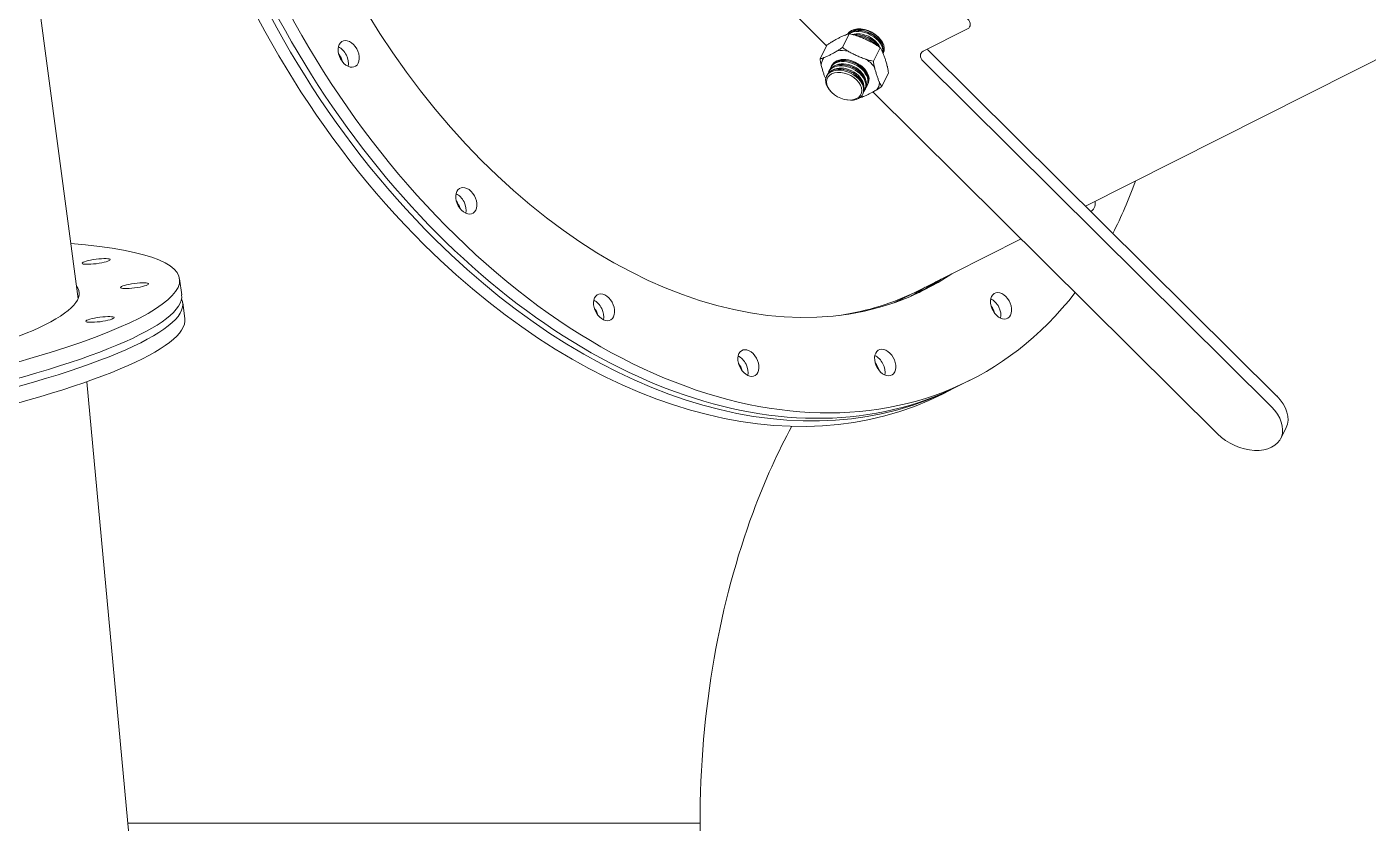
# Model space of a CAD drawing. Header units: inches. Extents: x -350577 to -266477, y -437959 to -377535.
# Drawn here: x -309716 to -309053, y -394592 to -394198 of the extents above; entities that cross this region are included whole.
import ezdxf

# ---------------------------------------------------------------- set-up
doc = ezdxf.new("R2010")
doc.units = ezdxf.units.IN
doc.header["$MEASUREMENT"] = 0
doc.layers.add('ORGINAL (itatec)', color=3, linetype='Continuous', lineweight=9)

msp = doc.modelspace()

# ---------------------------------------------------------------- linework, layer by layer
at = {"layer": 'ORGINAL (itatec)', "extrusion": (0, 1, 0)}
for p, q in [((-309690.29, -394332.74), (-309745.49, -393916.5)), ((-309192.46, -394286.96), (-308954.06, -394166.74)), ((-309320.51, -394207.64), (-309339.01, -394189.27)), ((-309309.25, -394201.77), (-309312.57, -394208.43)), ((-309309.25, -394201.77), (-309309.25, -394201.77)), ((-309309.25, -394201.77), (-309309.25, -394201.77)), ((-309303.85, -394202.33), (-309304.22, -394202.28)), ((-309302.8, -394200.21), (-309303.17, -394200.16)), ((-309295.34, -394203.92), (-309295.07, -394204.19)), ((-309272.73, -394210.31), (-309250.8, -394199.25)), ((-309320.38, -394207.38), (-309323.69, -394214.04)), ((-309320.38, -394207.38), (-309320.38, -394207.38)), ((-309315.05, -394210.1), (-309315.05, -394210.1)), ((-309312.57, -394208.43), (-309312.57, -394208.43)), ((-309312.57, -394208.43), (-309312.57, -394208.43)), ((-309309.82, -394210.35), (-309309.82, -394210.35)), ((-309293.98, -394208.6), (-309297.3, -394215.26)), ((-309296.4, -394206.04), (-309296.13, -394206.31)), ((-309293.98, -394208.6), (-309293.98, -394208.59)), ((-309293.98, -394208.6), (-309293.98, -394208.6)), ((-309270.04, -394209.96), (-309098.01, -394380.7)), ((-309323.69, -394214.04), (-309323.69, -394214.04)), ((-309323.69, -394214.04), (-309323.69, -394214.04)), ((-309322.45, -394214.59), (-309322.45, -394214.59)), ((-309321.77, -394213.49), (-309321.77, -394213.49)), ((-309311.23, -394217.16), (-309311.6, -394217.11)), ((-309310.17, -394215.04), (-309310.55, -394214.99)), ((-309300.61, -394214.47), (-309300.61, -394214.47)), ((-309297.3, -394215.26), (-309297.3, -394215.26)), ((-309297.3, -394215.26), (-309297.3, -394215.26)), ((-309100.67, -394386.04), (-309272.7, -394215.31)), ((-309320.21, -394222.1), (-309320.47, -394222.63)), ((-309319.15, -394219.98), (-309319.42, -394220.51)), ((-309318.1, -394217.86), (-309318.36, -394218.39)), ((-309312.28, -394219.28), (-309312.66, -394219.23)), ((-309304.83, -394222.99), (-309304.56, -394223.26)), ((-309303.77, -394220.87), (-309303.51, -394221.14)), ((-309302.72, -394218.75), (-309302.45, -394219.02)), ((-309296.76, -394218.29), (-309296.76, -394218.29)), ((-309289.84, -394221.03), (-309293.16, -394227.7)), ((-309289.84, -394221.03), (-309289.84, -394221.03)), ((-309317.94, -394230.65), (-309318.21, -394230.39)), ((-309301.25, -394228.89), (-309301.51, -394229.42)), ((-309300.19, -394226.78), (-309300.46, -394227.3)), ((-309127.24, -394399.45), (-309297.52, -394230.45)), ((-309294.96, -394228.27), (-309294.96, -394228.27)), ((-309294.26, -394225.79), (-309294.26, -394225.79)), ((-309293.16, -394227.7), (-309293.16, -394227.7)), ((-309293.16, -394227.7), (-309293.16, -394227.7)), ((-309310.49, -394234.36), (-309310.11, -394234.42)), ((-309302.3, -394231.01), (-309302.57, -394231.54)), ((-309275.21, -394328.69), (-309224.37, -394303.05)), ((-309640.15, -394322.84), (-309639.11, -394330.67)), ((-309638.59, -394334.59), (-309637.55, -394342.42)), ((-309551.97, -395820.15), (-309685.99, -394373.63)), ((-309254.9, -394375.57), (-309249.59, -394372.89)), ((-309257.56, -394376.91), (-309262.87, -394379.59)), ((-309096.05, -394401.66), (-309093.39, -394396.31)), ((-309382.97, -394591.79), (-309665.78, -394591.79)), ((-309382.97, -394591.79), (-309665.78, -394591.79)), ((-309382.97, -394628.8), (-309382.97, -394591.79))]:
    msp.add_line(p, q, dxfattribs=at)
at = {"layer": 'ORGINAL (itatec)', "extrusion": (0, 0, -1)}
for centre, major_axis, ratio, start_param, end_param in [((-309410.34, -394087.17), (-147.46, 292.42), 0.668123, -2.034042, -0.659768), ((-309405.02, -394084.49), (-147.46, 292.42), 0.668123, -2.034042, -0.670158), ((-309397.05, -394080.47), (124.95, -247.78), 0.668123, -0.084921, 2.5736), ((-309301.39, -394206.73), (-8.95, 4.46), 0.665633, 0.05032, 3.169287), ((-309302.56, -394209.08), (8.24, -4.1), 0.665633, -2.039984, -1.101609), ((-309301.5, -394206.96), (8.24, -4.1), 0.665633, -2.039984, -1.101609), ((-309561.9, -394214.33), (3.15, -6.25), 0.668123, -2.451812, -0.68978), ((-309308.7, -394221.43), (13.75, -6.84), 0.665633, -2.344475, -1.968003), ((-309308.42, -394220.87), (14.99, -7.46), 0.665633, -2.156265, -2.156214), ((-309564.56, -394215.67), (3.15, -6.25), 0.668123, -1.87344, -1.268152), ((-309308.43, -394220.87), (-14.99, 7.46), 0.665633, -0.06187, -0.061819), ((-309308.7, -394221.43), (-13.75, 6.84), 0.665633, 0, 0.126392), ((-309308.9, -394221.83), (-8.95, 4.46), 0.665633, -0.041439, 3.183031), ((-309309.94, -394223.91), (8.24, -4.1), 0.665633, -2.039984, -1.101609), ((-309308.88, -394221.79), (8.24, -4.1), 0.665633, -2.039984, -1.101609), ((-309308.7, -394221.43), (13.75, -6.84), 0.665633, -1.297278, -0.920806), ((-309308.43, -394220.87), (14.99, -7.46), 0.665633, -1.109068, -1.109016), ((-309310.99, -394226.03), (8.24, -4.1), 0.665633, -2.039984, -1.101609), ((-309308.7, -394221.43), (13.75, -6.84), 0.665633, -0.25008, 0), ((-309308.43, -394220.87), (14.99, -7.46), 0.665633, -0.06187, -0.061819), ((-309503.77, -394286.92), (3.15, -6.25), 0.668123, -2.451812, -0.68978), ((-309506.43, -394288.26), (3.15, -6.25), 0.668123, -1.87344, -1.268152), ((-309405.02, -394084.49), (147.46, -292.42), 0.668123, -0.006801, 1.107551), ((-309410.34, -394087.17), (147.46, -292.42), 0.668123, 0, 1.107551), ((-309681.36, -394314.21), (-6.94, -0.92), 0.156999, -4.701958, 1.581227), ((-309402.37, -394083.15), (124.95, -247.78), 0.668123, -0.084921, -0.016053), ((-309898.89, -394357.15), (209.17, 27.74), 0.156999, -0.097397, 3.23899), ((-309662.42, -394326.19), (-6.94, -0.92), 0.156999, -4.701958, 1.581227), ((-309399.71, -394081.81), (124.5, -246.88), 0.668123, 0, 0.218575), ((-309897.85, -394364.99), (258.73, 34.32), 0.156999, 0, 3.141593), ((-309435.72, -394339.57), (3.15, -6.25), 0.668123, -2.451812, -0.68978), ((-309239.53, -394338.83), (3.15, -6.25), 0.668123, -2.451812, -0.68978), ((-309242.19, -394340.17), (3.15, -6.25), 0.668123, -1.87344, -1.268152), ((-309896.29, -394376.73), (258.73, 34.32), 0.156999, 0, 3.141593), ((-309679.48, -394342.87), (-6.94, -0.92), 0.156999, -4.701958, 1.581227), ((-309438.38, -394340.91), (3.15, -6.25), 0.668123, -1.87344, -1.268152), ((-309364.4, -394367.11), (3.15, -6.25), 0.668123, -2.451812, -0.68978), ((-309296.8, -394366.85), (3.15, -6.25), 0.668123, -2.451812, -0.68978), ((-309367.06, -394368.45), (3.15, -6.25), 0.668123, -1.87344, -1.268152), ((-309299.46, -394368.19), (3.15, -6.25), 0.668123, -1.87344, -1.268152), ((-309111.3, -394387.4), (17.91, -8.91), 0.665633, -1.109042, 0)]:
    msp.add_ellipse(centre, major_axis=major_axis, ratio=ratio, start_param=start_param, end_param=end_param, dxfattribs=at)
at = {"layer": 'ORGINAL (itatec)'}
for centre, major_axis, ratio, start_param, end_param in [((-309402.37, -394083.15), (147.46, -292.42), 0.668123, -2.466266, 0), ((-309397.05, -394080.47), (147.46, -292.42), 0.668123, -2.45598, 0.305963), ((-309254.15, -394195.93), (4.48, -2.23), 0.665633, -0.461754, 1.109042), ((-309300.98, -394205.9), (-8.95, 4.46), 0.665633, 0.068963, 0.084427), ((-309301.77, -394207.49), (8.95, -4.46), 0.665633, 0.108488, 2.933581), ((-309302.03, -394208.02), (8.95, -4.46), 0.665633, 0.223577, 2.79165), ((-309301.24, -394206.43), (8.24, -4.1), 0.665633, 0.377558, 2.764035), ((-309302.29, -394208.55), (-8.24, 4.1), 0.665633, -2.495412, -0.591587), ((-309302.82, -394209.61), (-8.95, 4.46), 0.665633, -2.280561, -0.789956), ((-309303.09, -394210.14), (-8.95, 4.46), 0.665633, -2.057366, -0.99417), ((-309556.59, -394211.65), (3.15, -6.25), 0.668123, -5.81994, 0.463245), ((-309308.7, -394221.43), (-13.75, 6.84), 0.665633, -1.173589, -0.797117), ((-309300.98, -394205.9), (8.95, -4.46), 0.665633, -0.133691, -0.068963), ((-309269.38, -394213.63), (-4.48, 2.23), 0.665633, -0.461754, 1.109042), ((-309266.72, -394208.28), (4.48, -2.23), 0.665633, -2.23473, -2.032551), ((-309308.7, -394221.43), (-13.75, 6.84), 0.665633, -0.126392, 0.25008), ((-309310.46, -394224.97), (8.95, -4.46), 0.665633, -0.133691, 3.275284), ((-309310.2, -394224.44), (8.95, -4.46), 0.665633, 0, 3.141593), ((-309309.41, -394222.85), (8.95, -4.46), 0.665633, -0.133691, 3.275284), ((-309309.15, -394222.32), (8.95, -4.46), 0.665633, 0, 3.141593), ((-309308.36, -394220.73), (-8.95, 4.46), 0.665633, 0.092235, 0.133691), ((-309309.67, -394223.38), (8.24, -4.1), 0.665633, 0.377558, 2.764035), ((-309308.62, -394221.26), (-8.24, 4.1), 0.665633, -0.947561, -0.377558), ((-309308.7, -394221.43), (-13.75, 6.84), 0.665633, -2.220787, -1.844315), ((-309311.52, -394227.09), (8.95, -4.46), 0.665633, -1.101609, 4.243202), ((-309311.78, -394227.62), (-8.24, 4.1), 0.665633, 1.109042, 7.392227), ((-309311.25, -394226.56), (8.95, -4.46), 0.665633, 0, 3.141593), ((-309310.73, -394225.5), (8.24, -4.1), 0.665633, 0.377558, 2.764035), ((-309308.62, -394221.26), (8.24, -4.1), 0.665633, 0.377558, 0.947561), ((-309308.36, -394220.73), (8.95, -4.46), 0.665633, -0.133691, -0.092235), ((-309308.7, -394221.43), (13.75, -6.84), 0.665633, -0.126392, 0.25008), ((-309308.7, -394221.43), (13.75, -6.84), 0.665633, -0.886598, -0.797117), ((-309498.46, -394284.24), (3.15, -6.25), 0.668123, -5.81994, 0.463245), ((-309397.05, -394080.47), (-147.46, 292.42), 0.668123, -2.688873, -2.576007), ((-309192.89, -394283.09), (3.15, -6.25), 0.668123, -0.05162, 0.463245), ((-309192.89, -394283.09), (-3.15, 6.25), 0.668123, -2.678347, -2.118458), ((-309898.89, -394357.15), (-258.73, -34.32), 0.156999, -0.635799, 3.777391), ((-309430.4, -394336.89), (3.15, -6.25), 0.668123, -5.81994, 0.463245), ((-309410.34, -394087.17), (124.95, -247.78), 0.668123, 0.040142, 0.084921), ((-309405.02, -394084.49), (124.95, -247.78), 0.668123, 0.024081, 0.084921), ((-309234.22, -394336.15), (3.15, -6.25), 0.668123, -5.81994, 0.463245), ((-309897.33, -394368.9), (-258.73, -34.32), 0.156999, -0.048222, 3.189814), ((-309407.68, -394085.83), (124.5, -246.88), 0.668123, -0.024005, 0.024168), ((-309359.09, -394364.43), (3.15, -6.25), 0.668123, -5.81994, 0.463245), ((-309291.48, -394364.17), (3.15, -6.25), 0.668123, -5.81994, 0.463245), ((-309113.96, -394392.75), (17.91, -8.91), 0.665633, -2.032551, 1.109042)]:
    msp.add_ellipse(centre, major_axis=major_axis, ratio=ratio, start_param=start_param, end_param=end_param, dxfattribs=at)
for points, knots in [([(-309311.18, -394202.32), (-309311.27, -394202.35), (-309311.36, -394202.39), (-309311.94, -394202.62), (-309312.45, -394202.85), (-309313.45, -394203.31), (-309313.95, -394203.56), (-309314.91, -394204.04), (-309315.42, -394204.31), (-309316.48, -394204.88), (-309317.02, -394205.19), (-309317.68, -394205.58), (-309317.79, -394205.64), (-309317.89, -394205.71)], [34.251004, 34.251004, 34.251004, 34.251004, 34.81835, 34.81835, 37.754399, 37.754399, 40.690448, 40.690448, 43.626497, 43.626497, 46.562546, 46.562546, 47.129892, 47.129892, 47.129892, 47.129892]), ([(-309309.25, -394201.77), (-309309.51, -394201.8), (-309309.78, -394201.86), (-309310.42, -394202.04), (-309310.79, -394202.17), (-309311.18, -394202.32)], [29.864955, 29.864955, 29.864955, 29.864955, 31.882301, 31.882301, 34.251004, 34.251004, 34.251004, 34.251004]), ([(-309305.95, -394202.56), (-309306.55, -394202.37), (-309307.15, -394202.2), (-309308.26, -394201.93), (-309308.76, -394201.84), (-309309.25, -394201.77)], [47.129892, 47.129892, 47.129892, 47.129892, 49.498595, 49.498595, 51.515941, 51.515941, 51.515941, 51.515941]), ([(-309296.73, -394206.68), (-309296.86, -394206.61), (-309296.99, -394206.53), (-309297.8, -394206.07), (-309298.5, -394205.71), (-309299.88, -394205.03), (-309300.57, -394204.71), (-309301.9, -394204.11), (-309302.59, -394203.81), (-309304.03, -394203.23), (-309304.77, -394202.95), (-309305.66, -394202.65), (-309305.8, -394202.61), (-309305.95, -394202.56)], [34.251004, 34.251004, 34.251004, 34.251004, 34.81835, 34.81835, 37.754399, 37.754399, 40.690448, 40.690448, 43.626497, 43.626497, 46.562546, 46.562546, 47.129892, 47.129892, 47.129892, 47.129892]), ([(-309321.77, -394213.49), (-309321.67, -394213.45), (-309321.58, -394213.42), (-309321, -394213.19), (-309320.5, -394212.96), (-309319.5, -394212.5), (-309319, -394212.25), (-309318.03, -394211.77), (-309317.52, -394211.5), (-309316.47, -394210.93), (-309315.92, -394210.62), (-309315.27, -394210.23), (-309315.16, -394210.17), (-309315.05, -394210.1)], [34.251004, 34.251004, 34.251004, 34.251004, 34.81835, 34.81835, 37.754399, 37.754399, 40.690448, 40.690448, 43.626497, 43.626497, 46.562546, 46.562546, 47.129892, 47.129892, 47.129892, 47.129892]), ([(-309317.89, -394205.71), (-309318.34, -394205.98), (-309318.79, -394206.26), (-309319.62, -394206.82), (-309320, -394207.09), (-309320.38, -394207.38)], [47.129892, 47.129892, 47.129892, 47.129892, 49.498595, 49.498595, 51.515941, 51.515941, 51.515941, 51.515941]), ([(-309315.05, -394210.1), (-309314.61, -394209.83), (-309314.16, -394209.54), (-309313.33, -394208.98), (-309312.95, -394208.71), (-309312.57, -394208.43)], [6.439672, 6.439672, 6.439672, 6.439672, 8.808459, 8.808459, 10.825875, 10.825875, 10.825875, 10.825875]), ([(-309312.57, -394208.43), (-309312.2, -394208.75), (-309311.8, -394209.05), (-309310.89, -394209.7), (-309310.36, -394210.03), (-309309.82, -394210.35)], [70.557899, 70.557899, 70.557899, 70.557899, 72.575316, 72.575316, 74.944102, 74.944102, 74.944102, 74.944102]), ([(-309309.82, -394210.35), (-309309.69, -394210.42), (-309309.56, -394210.5), (-309308.75, -394210.96), (-309308.06, -394211.32), (-309306.67, -394212), (-309305.98, -394212.32), (-309304.66, -394212.91), (-309303.96, -394213.21), (-309302.52, -394213.79), (-309301.78, -394214.07), (-309300.89, -394214.37), (-309300.75, -394214.42), (-309300.61, -394214.47)], [34.251004, 34.251004, 34.251004, 34.251004, 34.81835, 34.81835, 37.754399, 37.754399, 40.690448, 40.690448, 43.626497, 43.626497, 46.562546, 46.562546, 47.129892, 47.129892, 47.129892, 47.129892]), ([(-309293.98, -394208.59), (-309294.35, -394208.28), (-309294.75, -394207.97), (-309295.67, -394207.33), (-309296.19, -394207), (-309296.73, -394206.68)], [29.864955, 29.864955, 29.864955, 29.864955, 31.882301, 31.882301, 34.251004, 34.251004, 34.251004, 34.251004]), ([(-309292.88, -394210.5), (-309293.07, -394210.1), (-309293.26, -394209.72), (-309293.63, -394209.09), (-309293.81, -394208.82), (-309293.98, -394208.6)], [47.129892, 47.129892, 47.129892, 47.129892, 49.498595, 49.498595, 51.515941, 51.515941, 51.515941, 51.515941]), ([(-309290.38, -394218.01), (-309290.41, -394217.88), (-309290.44, -394217.76), (-309290.63, -394216.99), (-309290.81, -394216.36), (-309291.17, -394215.16), (-309291.35, -394214.58), (-309291.71, -394213.5), (-309291.9, -394212.95), (-309292.31, -394211.85), (-309292.53, -394211.31), (-309292.8, -394210.7), (-309292.84, -394210.6), (-309292.88, -394210.5)], [34.251004, 34.251004, 34.251004, 34.251004, 34.81835, 34.81835, 37.754399, 37.754399, 40.690448, 40.690448, 43.626497, 43.626497, 46.562546, 46.562546, 47.129892, 47.129892, 47.129892, 47.129892]), ([(-309323.69, -394214.04), (-309323.44, -394214.01), (-309323.16, -394213.95), (-309322.52, -394213.76), (-309322.15, -394213.64), (-309321.77, -394213.49)], [70.557899, 70.557899, 70.557899, 70.557899, 72.575316, 72.575316, 74.944102, 74.944102, 74.944102, 74.944102]), ([(-309323.15, -394217.07), (-309323.27, -394216.54), (-309323.39, -394216), (-309323.57, -394214.99), (-309323.64, -394214.52), (-309323.69, -394214.04)], [6.43982, 6.43982, 6.43982, 6.43982, 8.808459, 8.808459, 10.825875, 10.825875, 10.825875, 10.825875]), ([(-309320.9, -394224.01), (-309321.08, -394223.58), (-309321.26, -394223.13), (-309321.63, -394222.13), (-309321.83, -394221.57), (-309322.18, -394220.49), (-309322.37, -394219.92), (-309322.72, -394218.72), (-309322.9, -394218.09), (-309323.09, -394217.32), (-309323.12, -394217.19), (-309323.15, -394217.07)], [35.330204, 35.330204, 35.330204, 35.330204, 37.754399, 37.754399, 40.690448, 40.690448, 43.626497, 43.626497, 46.562546, 46.562546, 47.129892, 47.129892, 47.129892, 47.129892]), ([(-309300.61, -394214.47), (-309300, -394214.66), (-309299.4, -394214.83), (-309298.3, -394215.09), (-309297.79, -394215.19), (-309297.3, -394215.26)], [6.439672, 6.439672, 6.439672, 6.439672, 8.808459, 8.808459, 10.825875, 10.825875, 10.825875, 10.825875]), ([(-309297.3, -394215.26), (-309297.25, -394215.74), (-309297.17, -394216.21), (-309297, -394217.22), (-309296.88, -394217.76), (-309296.76, -394218.29)], [70.557899, 70.557899, 70.557899, 70.557899, 72.575316, 72.575316, 74.944102, 74.944102, 74.944102, 74.944102]), ([(-309296.76, -394218.29), (-309296.73, -394218.41), (-309296.7, -394218.54), (-309296.51, -394219.31), (-309296.33, -394219.94), (-309295.98, -394221.14), (-309295.79, -394221.71), (-309295.43, -394222.79), (-309295.24, -394223.35), (-309294.83, -394224.44), (-309294.61, -394224.99), (-309294.34, -394225.6), (-309294.3, -394225.7), (-309294.26, -394225.79)], [34.251004, 34.251004, 34.251004, 34.251004, 34.81835, 34.81835, 37.754399, 37.754399, 40.690448, 40.690448, 43.626497, 43.626497, 46.562546, 46.562546, 47.129892, 47.129892, 47.129892, 47.129892]), ([(-309289.84, -394221.03), (-309289.9, -394220.56), (-309289.97, -394220.09), (-309290.15, -394219.08), (-309290.26, -394218.54), (-309290.38, -394218.01)], [29.864955, 29.864955, 29.864955, 29.864955, 31.882301, 31.882301, 34.251004, 34.251004, 34.251004, 34.251004]), ([(-309295.64, -394229.37), (-309295.75, -394229.44), (-309295.85, -394229.5), (-309296.51, -394229.89), (-309297.06, -394230.2), (-309298.11, -394230.77), (-309298.62, -394231.03), (-309299.58, -394231.52), (-309300.08, -394231.76), (-309301.09, -394232.23), (-309301.59, -394232.45), (-309302.17, -394232.68), (-309302.26, -394232.72), (-309302.35, -394232.76)], [34.251004, 34.251004, 34.251004, 34.251004, 34.81835, 34.81835, 37.754399, 37.754399, 40.690448, 40.690448, 43.626497, 43.626497, 46.562546, 46.562546, 47.129892, 47.129892, 47.129892, 47.129892]), ([(-309293.16, -394227.7), (-309293.53, -394227.98), (-309293.91, -394228.25), (-309294.74, -394228.81), (-309295.19, -394229.1), (-309295.64, -394229.37)], [70.557899, 70.557899, 70.557899, 70.557899, 72.575316, 72.575316, 74.944032, 74.944032, 74.944032, 74.944032]), ([(-309294.26, -394225.79), (-309294.07, -394226.2), (-309293.88, -394226.58), (-309293.51, -394227.21), (-309293.34, -394227.47), (-309293.16, -394227.7)], [6.439672, 6.439672, 6.439672, 6.439672, 8.808459, 8.808459, 10.825875, 10.825875, 10.825875, 10.825875]), ([(-309302.35, -394232.76), (-309302.74, -394232.9), (-309303.11, -394233.03), (-309303.67, -394233.19), (-309303.88, -394233.24), (-309304.07, -394233.27)], [6.440259, 6.440259, 6.440259, 6.440259, 8.808459, 8.808459, 10.275452, 10.275452, 10.275452, 10.275452]), ([(-309285.79, -394334.14), (-309285.53, -394333.99), (-309285.28, -394333.85), (-309284.35, -394333.32), (-309283.73, -394332.99), (-309283.18, -394332.71)], [5.88840828, 5.88840828, 5.88840828, 5.88840828, 5.90236052, 5.90236052, 5.94155288, 5.94155288, 5.94155288, 5.94155288]), ([(-309382.97, -394591.79), (-309382.97, -394564.11), (-309380.56, -394536.43), (-309371.46, -394484.34), (-309364.82, -394459.91), (-309350.97, -394422.48), (-309344.42, -394408.16), (-309337.61, -394395.68)], [4.712389, 4.712389, 4.712389, 4.712389, 4.9552185, 4.9552185, 5.1955167, 5.1955167, 5.3705425, 5.3705425, 5.3705425, 5.3705425])]:
    msp.add_open_spline(points, degree=3, knots=knots, dxfattribs=at)

doc.saveas('drawing.dxf')
